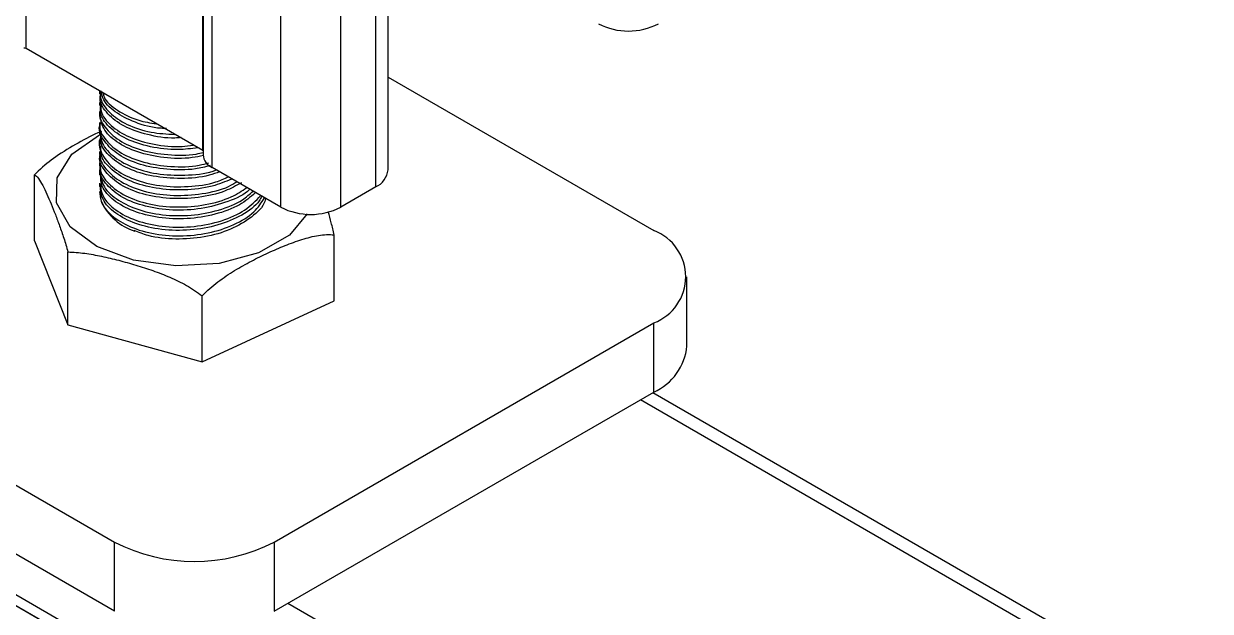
# Model space of a CAD drawing. Extents: x -976302 to -776254, y 5665 to 231437.
# Drawn here: x -791761.2 to -791338.6, y 90131.2 to 90340.4 of the extents above; entities that cross this region are included whole.
import ezdxf

# ---------------------------------------------------------------- set-up
doc = ezdxf.new("R2010")
doc.units = 0
doc.header["$LTSCALE"] = 1000
doc.header["$MEASUREMENT"] = 0
doc.layers.add('暖通', color=7, linetype='Continuous')

msp = doc.modelspace()

# ---------------------------------------------------------------- linework, layer by layer
at = {"layer": '暖通', "color": 7}
for p, q in [((-791760.37, 90331.58), (-791760.37, 91564.23)), ((-791760.37, 90331.58), (-791760.37, 91564.23)), ((-791697.48, 90295.27), (-791697.48, 91527.92)), ((-791697.48, 90295.27), (-791697.48, 91527.92)), ((-791697.35, 91526.38), (-791697.35, 90293.74)), ((-791697.35, 91526.38), (-791697.35, 90293.74)), ((-791694.11, 90289.22), (-791694.11, 91521.86)), ((-791694.11, 90289.22), (-791694.11, 91521.86)), ((-791631.46, 90288.47), (-791631.46, 91521.12)), ((-791631.46, 90288.47), (-791631.46, 91521.12)), ((-791635.88, 90282.31), (-791635.88, 91514.95)), ((-791635.88, 90282.31), (-791635.88, 91514.95)), ((-791669.69, 90275.12), (-791669.69, 91507.76)), ((-791669.69, 90275.12), (-791669.69, 91507.76)), ((-791648.34, 90275.12), (-791648.34, 91507.76)), ((-791648.34, 90275.12), (-791648.34, 91507.76)), ((-791697.48, 90295.27), (-791760.37, 90331.58)), ((-791697.48, 90295.27), (-791760.37, 90331.58)), ((-791631.46, 90321.43), (-791536.79, 90266.78)), ((-791631.46, 90321.43), (-791536.79, 90266.78)), ((-791734.21, 90316.48), (-791734.21, 90315.39)), ((-791734.21, 90316.48), (-791734.21, 90315.39)), ((-791734.21, 90312.42), (-791734.21, 90311.28)), ((-791734.21, 90312.42), (-791734.21, 90311.28)), ((-791734.21, 90305.23), (-791734.21, 90304.09)), ((-791734.21, 90305.23), (-791734.21, 90304.09)), ((-791734.21, 90302.15), (-791734.21, 90301.01)), ((-791734.21, 90302.15), (-791734.21, 90301.01)), ((-791734.21, 90298.04), (-791734.21, 90296.9)), ((-791734.21, 90298.04), (-791734.21, 90296.9)), ((-791734.21, 90294.96), (-791734.21, 90293.82)), ((-791734.21, 90294.96), (-791734.21, 90293.82)), ((-791734.21, 90290.85), (-791734.21, 90289.71)), ((-791734.21, 90290.85), (-791734.21, 90289.71)), ((-791734.21, 90287.77), (-791734.21, 90286.63)), ((-791734.21, 90287.77), (-791734.21, 90286.63)), ((-791669.69, 90275.12), (-791694.11, 90289.22)), ((-791669.69, 90275.12), (-791694.11, 90289.22)), ((-791757.39, 90263.1), (-791757.39, 90286.62)), ((-791757.39, 90263.1), (-791757.39, 90286.62)), ((-791734.21, 90283.66), (-791734.21, 90282.52)), ((-791734.21, 90283.66), (-791734.21, 90282.52)), ((-791733.76, 90283.37), (-791733.77, 90282.05)), ((-791733.76, 90283.37), (-791733.77, 90282.05)), ((-791734.21, 90280.75), (-791733.86, 90278.08)), ((-791734.21, 90280.75), (-791733.86, 90278.08)), ((-791635.88, 90282.31), (-791648.34, 90275.12)), ((-791635.88, 90282.31), (-791648.34, 90275.12)), ((-791915.22, 90263.4), (-791728.93, 90155.86)), ((-791915.22, 90263.4), (-791728.93, 90155.86)), ((-791757.39, 90263.1), (-791745.48, 90233.26)), ((-791757.39, 90263.1), (-791745.48, 90233.26)), ((-791650.66, 90241.7), (-791650.66, 90265.22)), ((-791650.66, 90241.7), (-791650.66, 90265.22)), ((-791745.48, 90233.26), (-791745.48, 90259.15)), ((-791745.48, 90233.26), (-791745.48, 90259.15)), ((-791525, 90225.69), (-791525, 90250.35)), ((-791525, 90225.69), (-791525, 90250.35)), ((-788397.26, 88193.43), (-791955.4, 90247.51)), ((-788397.26, 88193.43), (-791955.4, 90247.51)), ((-791953.11, 90242.44), (-788397.18, 88189.64)), ((-791953.11, 90242.44), (-788397.18, 88189.64)), ((-788397.18, 88189.49), (-791951.85, 90241.55)), ((-788397.18, 88189.49), (-791951.85, 90241.55)), ((-791697.68, 90220), (-791650.66, 90241.7)), ((-791697.68, 90220), (-791650.66, 90241.7)), ((-791697.67, 90219.99), (-791697.67, 90243.52)), ((-791697.67, 90219.99), (-791697.67, 90243.52)), ((-791728.93, 90131.21), (-791915.22, 90238.75)), ((-791728.93, 90131.21), (-791915.22, 90238.75)), ((-791745.48, 90233.26), (-791697.67, 90219.99)), ((-791745.48, 90233.26), (-791697.67, 90219.99)), ((-791672, 90155.86), (-791536.79, 90233.91)), ((-791672, 90155.86), (-791536.79, 90233.91)), ((-791536.79, 90209.26), (-791536.79, 90233.91)), ((-791536.79, 90209.26), (-791536.79, 90233.91)), ((-791672, 90131.21), (-791536.79, 90209.26)), ((-791672, 90131.21), (-791536.79, 90209.26)), ((-788687.4, 88563.9), (-791537.17, 90209.04)), ((-788687.4, 88563.9), (-791537.17, 90209.04)), ((-788687.4, 88558.8), (-791541.59, 90206.49)), ((-788687.4, 88558.8), (-791541.59, 90206.49)), ((-791728.93, 90131.21), (-791728.93, 90155.86)), ((-791728.93, 90131.21), (-791728.93, 90155.86)), ((-791672, 90155.86), (-791672, 90131.21)), ((-791672, 90155.86), (-791672, 90131.21)), ((-788680.17, 88409.6), (-791667.19, 90133.98)), ((-788680.17, 88409.6), (-791667.19, 90133.98))]:
    msp.add_line(p, q, dxfattribs=at)
at = {"layer": '暖通', "color": 7, "flags": 128}
for points in [[(-791660.23, 90272.69), (-791666.61, 90265.18), (-791677.65, 90258.91), (-791691.66, 90255.1), (-791707.06, 90254.19), (-791722.12, 90256.27), (-791735.15, 90261.11), (-791744.66, 90268.16), (-791749.59, 90276.64), (-791749.38, 90285.57), (-791744.06, 90293.97), (-791734.22, 90300.88), (-791734.22, 90300.88)], [(-791660.23, 90272.69), (-791666.61, 90265.18), (-791677.65, 90258.91), (-791691.66, 90255.1), (-791707.06, 90254.19), (-791722.12, 90256.27), (-791735.15, 90261.11), (-791744.66, 90268.16), (-791749.59, 90276.64), (-791749.38, 90285.57), (-791744.06, 90293.97), (-791734.22, 90300.88), (-791734.22, 90300.88)], [(-791697.35, 90295.18), (-791697.4, 90295.22), (-791697.48, 90295.27)], [(-791697.35, 90295.18), (-791697.4, 90295.22), (-791697.48, 90295.27)]]:
    msp.add_lwpolyline(points, dxfattribs=at)
at = {"layer": '暖通', "color": 7}
for centre, radius, start, end in [((-791545.86, 90361.04), 23.2, 242.6097, 297.3903), ((-791545.86, 90361.04), 23.2, 242.6097, 297.3903), ((-791761.08, 90330.24), 1.52, 62.4176, 96.529), ((-791761.08, 90330.24), 1.52, 62.4176, 96.529), ((-791691.98, 90294.17), 5.39, 184.5816, 246.7386), ((-791691.98, 90294.17), 5.39, 184.5816, 246.7386), ((-791639.02, 90289.22), 7.59, 294.3747, 354.3052), ((-791639.02, 90289.22), 7.59, 294.3747, 354.3052), ((-791715.98, 90285.01), 19.26, 204.1442, 252.9119), ((-791715.98, 90285.01), 19.26, 204.1442, 252.9119), ((-791659.01, 90295.72), 23.2, 242.6097, 297.3903), ((-791659.01, 90295.72), 23.2, 242.6097, 297.3903), ((-791543.03, 90250.35), 17.58, 290.7834, 69.2166), ((-791543.03, 90250.35), 17.58, 290.7834, 69.2166), ((-791545.14, 90227.7), 20.25, 294.3747, 354.3052), ((-791545.14, 90227.7), 20.25, 294.3747, 354.3052), ((-791700.46, 90210.8), 61.87, 242.6097, 297.3903), ((-791700.46, 90210.8), 61.87, 242.6097, 297.3903)]:
    msp.add_arc(centre, radius, start, end, dxfattribs=at)
for points, knots in [([(-791705.19, 90299.89), (-791705.92, 90299.83), (-791710.03, 90299.47), (-791717.37, 90300.8), (-791725.85, 90303.69), (-791731.63, 90308.26), (-791734.37, 90312.38), (-791733.94, 90314.79), (-791733.84, 90315.38)], [0, 0, 0, 0, 0.047464, 0.267909, 0.488325, 0.708803, 0.929213, 1, 1, 1, 1]), ([(-791705.19, 90299.89), (-791705.92, 90299.83), (-791710.03, 90299.47), (-791717.37, 90300.8), (-791725.85, 90303.69), (-791731.63, 90308.26), (-791734.37, 90312.38), (-791733.94, 90314.79), (-791733.84, 90315.38)], [0, 0, 0, 0, 0.047464, 0.267909, 0.488325, 0.708803, 0.929213, 1, 1, 1, 1]), ([(-791733.79, 90316.52), (-791733.88, 90315.68), (-791734.17, 90313), (-791731, 90308.65), (-791724.78, 90304.41), (-791716.5, 90301.52), (-791710.27, 90301.17), (-791707.41, 90301)], [0, 0, 0, 0, 0.107086, 0.338864, 0.570627, 0.802436, 1, 1, 1, 1]), ([(-791733.79, 90316.52), (-791733.88, 90315.68), (-791734.17, 90313), (-791731, 90308.65), (-791724.78, 90304.41), (-791716.5, 90301.52), (-791710.27, 90301.17), (-791707.41, 90301)], [0, 0, 0, 0, 0.107086, 0.338864, 0.570627, 0.802436, 1, 1, 1, 1]), ([(-791710.43, 90303.15), (-791711.07, 90303.16), (-791715.09, 90303.21), (-791721.83, 90305.18), (-791729, 90308.88), (-791733.05, 90312.85), (-791733.38, 90315.36), (-791733.47, 90316.05)], [0, 0, 0, 0, 0.053119, 0.333528, 0.61398, 0.8944, 1, 1, 1, 1]), ([(-791710.43, 90303.15), (-791711.07, 90303.16), (-791715.09, 90303.21), (-791721.83, 90305.18), (-791729, 90308.88), (-791733.05, 90312.85), (-791733.38, 90315.36), (-791733.47, 90316.05)], [0, 0, 0, 0, 0.053119, 0.333528, 0.61398, 0.8944, 1, 1, 1, 1]), ([(-791732.96, 90315.55), (-791732.87, 90315.16), (-791732.33, 90312.95), (-791728.05, 90309.51), (-791721.55, 90306.03), (-791716.14, 90305.14), (-791713.96, 90304.78)], [0, 0, 0, 0, 0.074025, 0.419661, 0.765373, 1, 1, 1, 1]), ([(-791732.96, 90315.55), (-791732.87, 90315.16), (-791732.33, 90312.95), (-791728.05, 90309.51), (-791721.55, 90306.03), (-791716.14, 90305.14), (-791713.96, 90304.78)], [0, 0, 0, 0, 0.074025, 0.419661, 0.765373, 1, 1, 1, 1]), ([(-791734.11, 90309.33), (-791734.14, 90309.21), (-791734.7, 90307.3), (-791732.58, 90303.44), (-791727.66, 90298.75), (-791719.68, 90295.2), (-791710.1, 90293.58), (-791702.15, 90293.42), (-791698.12, 90294.4), (-791697.3, 90294.6)], [0, 0, 0, 0, 0.0125474, 0.2003622, 0.3881347, 0.5759564, 0.7637218, 0.951504, 1, 1, 1, 1]), ([(-791734.11, 90309.33), (-791734.14, 90309.21), (-791734.7, 90307.3), (-791732.58, 90303.44), (-791727.66, 90298.75), (-791719.68, 90295.2), (-791710.1, 90293.58), (-791702.15, 90293.42), (-791698.12, 90294.4), (-791697.3, 90294.6)], [0, 0, 0, 0, 0.0125474, 0.2003622, 0.3881347, 0.5759564, 0.7637218, 0.951504, 1, 1, 1, 1]), ([(-791699.21, 90296.27), (-791701.57, 90295.97), (-791707.29, 90295.23), (-791716.36, 90296.4), (-791725.03, 90299.19), (-791731.15, 90303.6), (-791734.22, 90307.87), (-791733.89, 90310.49), (-791733.79, 90311.28)], [0, 0, 0, 0, 0.136307, 0.331292, 0.526243, 0.721252, 0.916195, 1, 1, 1, 1]), ([(-791699.21, 90296.27), (-791701.57, 90295.97), (-791707.29, 90295.23), (-791716.36, 90296.4), (-791725.03, 90299.19), (-791731.15, 90303.6), (-791734.22, 90307.87), (-791733.89, 90310.49), (-791733.79, 90311.28)], [0, 0, 0, 0, 0.136307, 0.331292, 0.526243, 0.721252, 0.916195, 1, 1, 1, 1]), ([(-791733.79, 90312.42), (-791733.85, 90311.37), (-791734, 90308.49), (-791730.47, 90304.03), (-791723.93, 90299.86), (-791715.01, 90297.26), (-791706.87, 90296.38), (-791702.21, 90297.05), (-791700.89, 90297.24)], [0, 0, 0, 0, 0.114987, 0.316399, 0.51781, 0.719245, 0.920642, 1, 1, 1, 1]), ([(-791733.79, 90312.42), (-791733.85, 90311.37), (-791734, 90308.49), (-791730.47, 90304.03), (-791723.93, 90299.86), (-791715.01, 90297.26), (-791706.87, 90296.38), (-791702.21, 90297.05), (-791700.89, 90297.24)], [0, 0, 0, 0, 0.114987, 0.316399, 0.51781, 0.719245, 0.920642, 1, 1, 1, 1]), ([(-791733.97, 90305.22), (-791734.04, 90304.9), (-791734.57, 90302.78), (-791732.2, 90298.78), (-791726.91, 90294.19), (-791718.7, 90290.82), (-791708.99, 90289.39), (-791700.7, 90289.43), (-791696.44, 90290.6), (-791695.33, 90290.91)], [0, 0, 0, 0, 0.031614, 0.212512, 0.393376, 0.574294, 0.75515, 0.936034, 1, 1, 1, 1]), ([(-791733.97, 90305.22), (-791734.04, 90304.9), (-791734.57, 90302.78), (-791732.2, 90298.78), (-791726.91, 90294.19), (-791718.7, 90290.82), (-791708.99, 90289.39), (-791700.7, 90289.43), (-791696.44, 90290.6), (-791695.33, 90290.91)], [0, 0, 0, 0, 0.031614, 0.212512, 0.393376, 0.574294, 0.75515, 0.936034, 1, 1, 1, 1]), ([(-791697.24, 90293.52), (-791698.56, 90293.23), (-791703.12, 90292.22), (-791711.5, 90292.57), (-791720.95, 90294.48), (-791728.46, 90298.18), (-791733.36, 90302.98), (-791733.86, 90306.51), (-791734.1, 90308.2)], [0, 0, 0, 0, 0.0759259, 0.2634742, 0.4509847, 0.6385116, 0.8260355, 1, 1, 1, 1]), ([(-791697.24, 90293.52), (-791698.56, 90293.23), (-791703.12, 90292.22), (-791711.5, 90292.57), (-791720.95, 90294.48), (-791728.46, 90298.18), (-791733.36, 90302.98), (-791733.86, 90306.51), (-791734.1, 90308.2)], [0, 0, 0, 0, 0.0759259, 0.2634742, 0.4509847, 0.6385116, 0.8260355, 1, 1, 1, 1]), ([(-791733.58, 90302.04), (-791733.68, 90302.01), (-791736.43, 90300.98), (-791741.89, 90297.96), (-791749.38, 90293.61), (-791754.57, 90289.5), (-791756.95, 90287.08), (-791757.39, 90286.62)], [0, 0, 0, 0, 0.0119649, 0.338982, 0.6692357, 0.9381845, 1, 1, 1, 1]), ([(-791733.58, 90302.04), (-791733.68, 90302.01), (-791736.43, 90300.98), (-791741.89, 90297.96), (-791749.38, 90293.61), (-791754.57, 90289.5), (-791756.95, 90287.08), (-791757.39, 90286.62)], [0, 0, 0, 0, 0.0119649, 0.338982, 0.6692357, 0.9381845, 1, 1, 1, 1]), ([(-791733.77, 90300.04), (-791733.9, 90299.77), (-791734.91, 90297.75), (-791733.53, 90293.67), (-791729.44, 90288.68), (-791722.18, 90284.79), (-791712.92, 90282.46), (-791702.73, 90282.21), (-791694.03, 90283.34), (-791689.77, 90285.23), (-791688.32, 90285.88)], [0, 0, 0, 0, 0.022438, 0.172486, 0.3225, 0.472531, 0.622553, 0.772562, 0.922606, 1, 1, 1, 1]), ([(-791733.77, 90300.04), (-791733.9, 90299.77), (-791734.91, 90297.75), (-791733.53, 90293.67), (-791729.44, 90288.68), (-791722.18, 90284.79), (-791712.92, 90282.46), (-791702.73, 90282.21), (-791694.03, 90283.34), (-791689.77, 90285.23), (-791688.32, 90285.88)], [0, 0, 0, 0, 0.022438, 0.172486, 0.3225, 0.472531, 0.622553, 0.772562, 0.922606, 1, 1, 1, 1]), ([(-791694.88, 90289.9), (-791696.61, 90289.46), (-791701.53, 90288.22), (-791710.41, 90288.33), (-791719.97, 90290.07), (-791727.87, 90293.6), (-791732.68, 90298.41), (-791734.74, 90302.15), (-791734.17, 90304.02), (-791734.16, 90304.08)], [0, 0, 0, 0, 0.096756, 0.276155, 0.455531, 0.634911, 0.814306, 0.993672, 1, 1, 1, 1]), ([(-791694.88, 90289.9), (-791696.61, 90289.46), (-791701.53, 90288.22), (-791710.41, 90288.33), (-791719.97, 90290.07), (-791727.87, 90293.6), (-791732.68, 90298.41), (-791734.74, 90302.15), (-791734.17, 90304.02), (-791734.16, 90304.08)], [0, 0, 0, 0, 0.096756, 0.276155, 0.455531, 0.634911, 0.814306, 0.993672, 1, 1, 1, 1]), ([(-791691.5, 90287.71), (-791692.7, 90287.27), (-791696.87, 90285.76), (-791705.32, 90285.06), (-791715.35, 90285.87), (-791724.24, 90288.57), (-791730.66, 90292.83), (-791734.06, 90297.23), (-791733.86, 90300.04), (-791733.79, 90301.01)], [0, 0, 0, 0, 0.068228, 0.236625, 0.405063, 0.573466, 0.741916, 0.910311, 1, 1, 1, 1]), ([(-791691.5, 90287.71), (-791692.7, 90287.27), (-791696.87, 90285.76), (-791705.32, 90285.06), (-791715.35, 90285.87), (-791724.24, 90288.57), (-791730.66, 90292.83), (-791734.06, 90297.23), (-791733.86, 90300.04), (-791733.79, 90301.01)], [0, 0, 0, 0, 0.068228, 0.236625, 0.405063, 0.573466, 0.741916, 0.910311, 1, 1, 1, 1]), ([(-791733.84, 90302.16), (-791733.83, 90300.92), (-791733.83, 90297.84), (-791729.93, 90293.28), (-791723.12, 90289.26), (-791713.97, 90286.71), (-791703.9, 90286.32), (-791696.33, 90286.94), (-791693.02, 90288.22), (-791692.63, 90288.37)], [0, 0, 0, 0, 0.115989, 0.288183, 0.460386, 0.632595, 0.80478, 0.977013, 1, 1, 1, 1]), ([(-791733.84, 90302.16), (-791733.83, 90300.92), (-791733.83, 90297.84), (-791729.93, 90293.28), (-791723.12, 90289.26), (-791713.97, 90286.71), (-791703.9, 90286.32), (-791696.33, 90286.94), (-791693.02, 90288.22), (-791692.63, 90288.37)], [0, 0, 0, 0, 0.115989, 0.288183, 0.460386, 0.632595, 0.80478, 0.977013, 1, 1, 1, 1]), ([(-791687.25, 90285.1), (-791689.47, 90284.19), (-791694.58, 90282.1), (-791704.17, 90280.94), (-791714.31, 90281.58), (-791723.37, 90284.08), (-791730.1, 90288.19), (-791733.89, 90292.72), (-791733.84, 90295.73), (-791733.82, 90296.91)], [0, 0, 0, 0, 0.120535, 0.276413, 0.432335, 0.588219, 0.74414, 0.90002, 1, 1, 1, 1]), ([(-791687.25, 90285.1), (-791689.47, 90284.19), (-791694.58, 90282.1), (-791704.17, 90280.94), (-791714.31, 90281.58), (-791723.37, 90284.08), (-791730.1, 90288.19), (-791733.89, 90292.72), (-791733.84, 90295.73), (-791733.82, 90296.91)], [0, 0, 0, 0, 0.120535, 0.276413, 0.432335, 0.588219, 0.74414, 0.90002, 1, 1, 1, 1]), ([(-791683.73, 90283.83), (-791685.57, 90282.79), (-791689.95, 90280.31), (-791699.04, 90278.31), (-791709.32, 90277.91), (-791719.06, 90279.55), (-791727.17, 90282.89), (-791732.34, 90287.62), (-791734.62, 90291.49), (-791734.08, 90293.55), (-791734.01, 90293.8)], [0, 0, 0, 0, 0.105705, 0.251414, 0.397144, 0.542868, 0.688586, 0.834328, 0.980039, 1, 1, 1, 1]), ([(-791683.73, 90283.83), (-791685.57, 90282.79), (-791689.95, 90280.31), (-791699.04, 90278.31), (-791709.32, 90277.91), (-791719.06, 90279.55), (-791727.17, 90282.89), (-791732.34, 90287.62), (-791734.62, 90291.49), (-791734.08, 90293.55), (-791734.01, 90293.8)], [0, 0, 0, 0, 0.105705, 0.251414, 0.397144, 0.542868, 0.688586, 0.834328, 0.980039, 1, 1, 1, 1]), ([(-791733.87, 90294.94), (-791733.97, 90294.44), (-791734.43, 90292.12), (-791731.81, 90287.99), (-791726.17, 90283.5), (-791717.78, 90280.32), (-791707.87, 90278.98), (-791697.64, 90279.68), (-791689.68, 90281.53), (-791686.27, 90283.58), (-791685.32, 90284.15)], [0, 0, 0, 0, 0.0416, 0.191733, 0.341844, 0.491999, 0.642105, 0.79224, 0.942356, 1, 1, 1, 1]), ([(-791733.87, 90294.94), (-791733.97, 90294.44), (-791734.43, 90292.12), (-791731.81, 90287.99), (-791726.17, 90283.5), (-791717.78, 90280.32), (-791707.87, 90278.98), (-791697.64, 90279.68), (-791689.68, 90281.53), (-791686.27, 90283.58), (-791685.32, 90284.15)], [0, 0, 0, 0, 0.0416, 0.191733, 0.341844, 0.491999, 0.642105, 0.79224, 0.942356, 1, 1, 1, 1]), ([(-791680.82, 90281.35), (-791680.82, 90281.35), (-791682.52, 90279.53), (-791688.46, 90276.97), (-791697.82, 90274.31), (-791708.24, 90273.75), (-791718.07, 90275.18), (-791726.4, 90278.34), (-791731.94, 90282.95), (-791734.48, 90286.98), (-791733.99, 90289.25), (-791733.9, 90289.69)], [0, 0, 0, 0, 0.000019, 0.138064, 0.276068, 0.414084, 0.552106, 0.690116, 0.828158, 0.966163, 1, 1, 1, 1]), ([(-791680.82, 90281.35), (-791680.82, 90281.35), (-791682.52, 90279.53), (-791688.46, 90276.97), (-791697.82, 90274.31), (-791708.24, 90273.75), (-791718.07, 90275.18), (-791726.4, 90278.34), (-791731.94, 90282.95), (-791734.48, 90286.98), (-791733.99, 90289.25), (-791733.9, 90289.69)], [0, 0, 0, 0, 0.000019, 0.138064, 0.276068, 0.414084, 0.552106, 0.690116, 0.828158, 0.966163, 1, 1, 1, 1]), ([(-791734.04, 90287.78), (-791733.85, 90286.15), (-791733.45, 90282.68), (-791728.72, 90277.95), (-791721.33, 90274.19), (-791711.91, 90272.09), (-791701.6, 90271.95), (-791691.66, 90273.8), (-791683.83, 90276.92), (-791680.76, 90279.75), (-791679.58, 90280.83)], [0, 0, 0, 0, 0.1178787, 0.2511961, 0.3845375, 0.5178572, 0.6511741, 0.7845139, 0.9178317, 1, 1, 1, 1]), ([(-791734.04, 90287.78), (-791733.85, 90286.15), (-791733.45, 90282.68), (-791728.72, 90277.95), (-791721.33, 90274.19), (-791711.91, 90272.09), (-791701.6, 90271.95), (-791691.66, 90273.8), (-791683.83, 90276.92), (-791680.76, 90279.75), (-791679.58, 90280.83)], [0, 0, 0, 0, 0.1178787, 0.2511961, 0.3845375, 0.5178572, 0.6511741, 0.7845139, 0.9178317, 1, 1, 1, 1]), ([(-791733.81, 90290.84), (-791733.91, 90290.13), (-791734.28, 90287.61), (-791731.35, 90283.35), (-791725.37, 90278.98), (-791716.76, 90275.97), (-791706.76, 90274.86), (-791696.51, 90275.73), (-791687.62, 90278.19), (-791683.53, 90280.93), (-791681.78, 90282.1)], [0, 0, 0, 0, 0.054062, 0.194188, 0.3343, 0.474446, 0.614554, 0.754695, 0.894808, 1, 1, 1, 1]), ([(-791733.81, 90290.84), (-791733.91, 90290.13), (-791734.28, 90287.61), (-791731.35, 90283.35), (-791725.37, 90278.98), (-791716.76, 90275.97), (-791706.76, 90274.86), (-791696.51, 90275.73), (-791687.62, 90278.19), (-791683.53, 90280.93), (-791681.78, 90282.1)], [0, 0, 0, 0, 0.054062, 0.194188, 0.3343, 0.474446, 0.614554, 0.754695, 0.894808, 1, 1, 1, 1]), ([(-791757.39, 90286.62), (-791756.94, 90286.42), (-791756.47, 90285.94), (-791755.5, 90284.62), (-791755, 90283.78), (-791754, 90281.89), (-791753.5, 90280.85), (-791752.5, 90278.64), (-791752, 90277.47), (-791750.99, 90275.05), (-791750.49, 90273.79), (-791749.48, 90271.2), (-791748.98, 90269.86), (-791747.97, 90267.05), (-791747.47, 90265.59), (-791746.47, 90262.51), (-791745.97, 90260.89), (-791745.48, 90259.15)], [0, 0, 0, 0, 0.125, 0.125, 0.25, 0.25, 0.375, 0.375, 0.5, 0.5, 0.625, 0.625, 0.75, 0.75, 0.875, 0.875, 1, 1, 1, 1]), ([(-791757.39, 90286.62), (-791756.94, 90286.42), (-791756.47, 90285.94), (-791755.5, 90284.62), (-791755, 90283.78), (-791754, 90281.89), (-791753.5, 90280.85), (-791752.5, 90278.64), (-791752, 90277.47), (-791750.99, 90275.05), (-791750.49, 90273.79), (-791749.48, 90271.2), (-791748.98, 90269.86), (-791747.97, 90267.05), (-791747.47, 90265.59), (-791746.47, 90262.51), (-791745.97, 90260.89), (-791745.48, 90259.15)], [0, 0, 0, 0, 0.125, 0.125, 0.25, 0.25, 0.375, 0.375, 0.5, 0.5, 0.625, 0.625, 0.75, 0.75, 0.875, 0.875, 1, 1, 1, 1]), ([(-791734.2, 90283.66), (-791733.88, 90281.84), (-791733.23, 90278.17), (-791728.05, 90273.37), (-791720.39, 90269.76), (-791710.82, 90267.87), (-791700.48, 90267.95), (-791690.6, 90269.99), (-791682.04, 90273.83), (-791678.54, 90277.43), (-791676.79, 90279.22)], [0, 0, 0, 0, 0.12424, 0.249505, 0.374799, 0.500061, 0.625329, 0.750609, 0.875873, 1, 1, 1, 1]), ([(-791734.2, 90283.66), (-791733.88, 90281.84), (-791733.23, 90278.17), (-791728.05, 90273.37), (-791720.39, 90269.76), (-791710.82, 90267.87), (-791700.48, 90267.95), (-791690.6, 90269.99), (-791682.04, 90273.83), (-791678.54, 90277.43), (-791676.79, 90279.22)], [0, 0, 0, 0, 0.12424, 0.249505, 0.374799, 0.500061, 0.625329, 0.750609, 0.875873, 1, 1, 1, 1]), ([(-791678.79, 90280.21), (-791680.53, 90278.71), (-791684.28, 90275.49), (-791692.98, 90272.32), (-791703.06, 90270.68), (-791713.31, 90271.16), (-791722.53, 90273.48), (-791729.54, 90277.44), (-791733.71, 90282.08), (-791733.83, 90285.28), (-791733.89, 90286.64)], [0, 0, 0, 0, 0.11388, 0.245286, 0.376666, 0.508084, 0.639468, 0.770877, 0.902262, 1, 1, 1, 1]), ([(-791678.79, 90280.21), (-791680.53, 90278.71), (-791684.28, 90275.49), (-791692.98, 90272.32), (-791703.06, 90270.68), (-791713.31, 90271.16), (-791722.53, 90273.48), (-791729.54, 90277.44), (-791733.71, 90282.08), (-791733.83, 90285.28), (-791733.89, 90286.64)], [0, 0, 0, 0, 0.11388, 0.245286, 0.376666, 0.508084, 0.639468, 0.770877, 0.902262, 1, 1, 1, 1]), ([(-791676.48, 90279.04), (-791676.75, 90278.47), (-791677.99, 90275.9), (-791683.36, 90272.09), (-791691.85, 90268.47), (-791701.96, 90266.66), (-791712.23, 90266.9), (-791721.61, 90269.04), (-791728.91, 90272.83), (-791733.51, 90277.58), (-791733.84, 90280.97), (-791734, 90282.53)], [0, 0, 0, 0, 0.03484, 0.157747, 0.28068, 0.403583, 0.526518, 0.649424, 0.772346, 0.895257, 1, 1, 1, 1]), ([(-791676.48, 90279.04), (-791676.75, 90278.47), (-791677.99, 90275.9), (-791683.36, 90272.09), (-791691.85, 90268.47), (-791701.96, 90266.66), (-791712.23, 90266.9), (-791721.61, 90269.04), (-791728.91, 90272.83), (-791733.51, 90277.58), (-791733.84, 90280.97), (-791734, 90282.53)], [0, 0, 0, 0, 0.03484, 0.157747, 0.28068, 0.403583, 0.526518, 0.649424, 0.772346, 0.895257, 1, 1, 1, 1]), ([(-791733.78, 90280.57), (-791733.87, 90279.68), (-791734.13, 90276.95), (-791730.87, 90272.58), (-791724.58, 90268.33), (-791715.79, 90265.49), (-791705.72, 90264.59), (-791695.42, 90265.62), (-791686.18, 90268.65), (-791678.95, 90273.04), (-791676.58, 90276.73), (-791675.47, 90278.46)], [0, 0, 0, 0, 0.058354, 0.177794, 0.297229, 0.416685, 0.536114, 0.655576, 0.775008, 0.894458, 1, 1, 1, 1]), ([(-791733.78, 90280.57), (-791733.87, 90279.68), (-791734.13, 90276.95), (-791730.87, 90272.58), (-791724.58, 90268.33), (-791715.79, 90265.49), (-791705.72, 90264.59), (-791695.42, 90265.62), (-791686.18, 90268.65), (-791678.95, 90273.04), (-791676.58, 90276.73), (-791675.47, 90278.46)], [0, 0, 0, 0, 0.058354, 0.177794, 0.297229, 0.416685, 0.536114, 0.655576, 0.775008, 0.894458, 1, 1, 1, 1]), ([(-791675.14, 90278.14), (-791675.21, 90277.81), (-791675.73, 90275.41), (-791679.91, 90271.4), (-791687.28, 90266.96), (-791696.88, 90264.23), (-791707.11, 90263.48), (-791715.99, 90264.38), (-791720.3, 90266.11), (-791721.92, 90266.76)], [0, 0, 0, 0, 0.027738, 0.201179, 0.374656, 0.548096, 0.721538, 0.895003, 1, 1, 1, 1]), ([(-791675.14, 90278.14), (-791675.21, 90277.81), (-791675.73, 90275.41), (-791679.91, 90271.4), (-791687.28, 90266.96), (-791696.88, 90264.23), (-791707.11, 90263.48), (-791715.99, 90264.38), (-791720.3, 90266.11), (-791721.92, 90266.76)], [0, 0, 0, 0, 0.027738, 0.201179, 0.374656, 0.548096, 0.721538, 0.895003, 1, 1, 1, 1]), ([(-791650.65, 90265.21), (-791651, 90266.69), (-791651.68, 90269.63), (-791652.41, 90272.16), (-791652.78, 90273.42)], [0, 0, 0, 0, 0.50177, 1, 1, 1, 1]), ([(-791650.65, 90265.21), (-791651, 90266.69), (-791651.68, 90269.63), (-791652.41, 90272.16), (-791652.78, 90273.42)], [0, 0, 0, 0, 0.50177, 1, 1, 1, 1]), ([(-791697.68, 90243.52), (-791695.9, 90245.39), (-791694.02, 90247.02), (-791691.1, 90249.25), (-791690.11, 90249.96), (-791688.13, 90251.3), (-791687.14, 90251.93), (-791684.15, 90253.75), (-791682.16, 90254.85), (-791678.17, 90256.93), (-791676.17, 90257.9), (-791672.17, 90259.75), (-791670.16, 90260.62), (-791666.15, 90262.24), (-791664.14, 90262.98), (-791660.16, 90264.23), (-791658.19, 90264.73), (-791654.34, 90265.34), (-791652.43, 90265.45), (-791650.66, 90265.22)], [0, 0, 0, 0, 0.125, 0.125, 0.1875, 0.1875, 0.25, 0.25, 0.375, 0.375, 0.5, 0.5, 0.625, 0.625, 0.75, 0.75, 0.875, 0.875, 1, 1, 1, 1]), ([(-791697.68, 90243.52), (-791695.9, 90245.39), (-791694.02, 90247.02), (-791691.1, 90249.25), (-791690.11, 90249.96), (-791688.13, 90251.3), (-791687.14, 90251.93), (-791684.15, 90253.75), (-791682.16, 90254.85), (-791678.17, 90256.93), (-791676.17, 90257.9), (-791672.17, 90259.75), (-791670.16, 90260.62), (-791666.15, 90262.24), (-791664.14, 90262.98), (-791660.16, 90264.23), (-791658.19, 90264.73), (-791654.34, 90265.34), (-791652.43, 90265.45), (-791650.66, 90265.22)], [0, 0, 0, 0, 0.125, 0.125, 0.1875, 0.1875, 0.25, 0.25, 0.375, 0.375, 0.5, 0.5, 0.625, 0.625, 0.75, 0.75, 0.875, 0.875, 1, 1, 1, 1]), ([(-791745.48, 90259.15), (-791743.51, 90259.13), (-791741.52, 90258.95), (-791737.52, 90258.41), (-791735.51, 90258.05), (-791731.48, 90257.2), (-791729.46, 90256.72), (-791725.4, 90255.67), (-791723.36, 90255.1), (-791719.3, 90253.88), (-791717.27, 90253.22), (-791713.23, 90251.8), (-791711.22, 90251.03), (-791707.22, 90249.29), (-791705.22, 90248.33), (-791701.34, 90246.14), (-791699.46, 90244.92), (-791697.67, 90243.51)], [0, 0, 0, 0, 0.125, 0.125, 0.25, 0.25, 0.375, 0.375, 0.5, 0.5, 0.625, 0.625, 0.75, 0.75, 0.875, 0.875, 1, 1, 1, 1]), ([(-791745.48, 90259.15), (-791743.51, 90259.13), (-791741.52, 90258.95), (-791737.52, 90258.41), (-791735.51, 90258.05), (-791731.48, 90257.2), (-791729.46, 90256.72), (-791725.4, 90255.67), (-791723.36, 90255.1), (-791719.3, 90253.88), (-791717.27, 90253.22), (-791713.23, 90251.8), (-791711.22, 90251.03), (-791707.22, 90249.29), (-791705.22, 90248.33), (-791701.34, 90246.14), (-791699.46, 90244.92), (-791697.67, 90243.51)], [0, 0, 0, 0, 0.125, 0.125, 0.25, 0.25, 0.375, 0.375, 0.5, 0.5, 0.625, 0.625, 0.75, 0.75, 0.875, 0.875, 1, 1, 1, 1])]:
    msp.add_open_spline(points, degree=3, knots=knots, dxfattribs=at)

doc.saveas('drawing.dxf')
